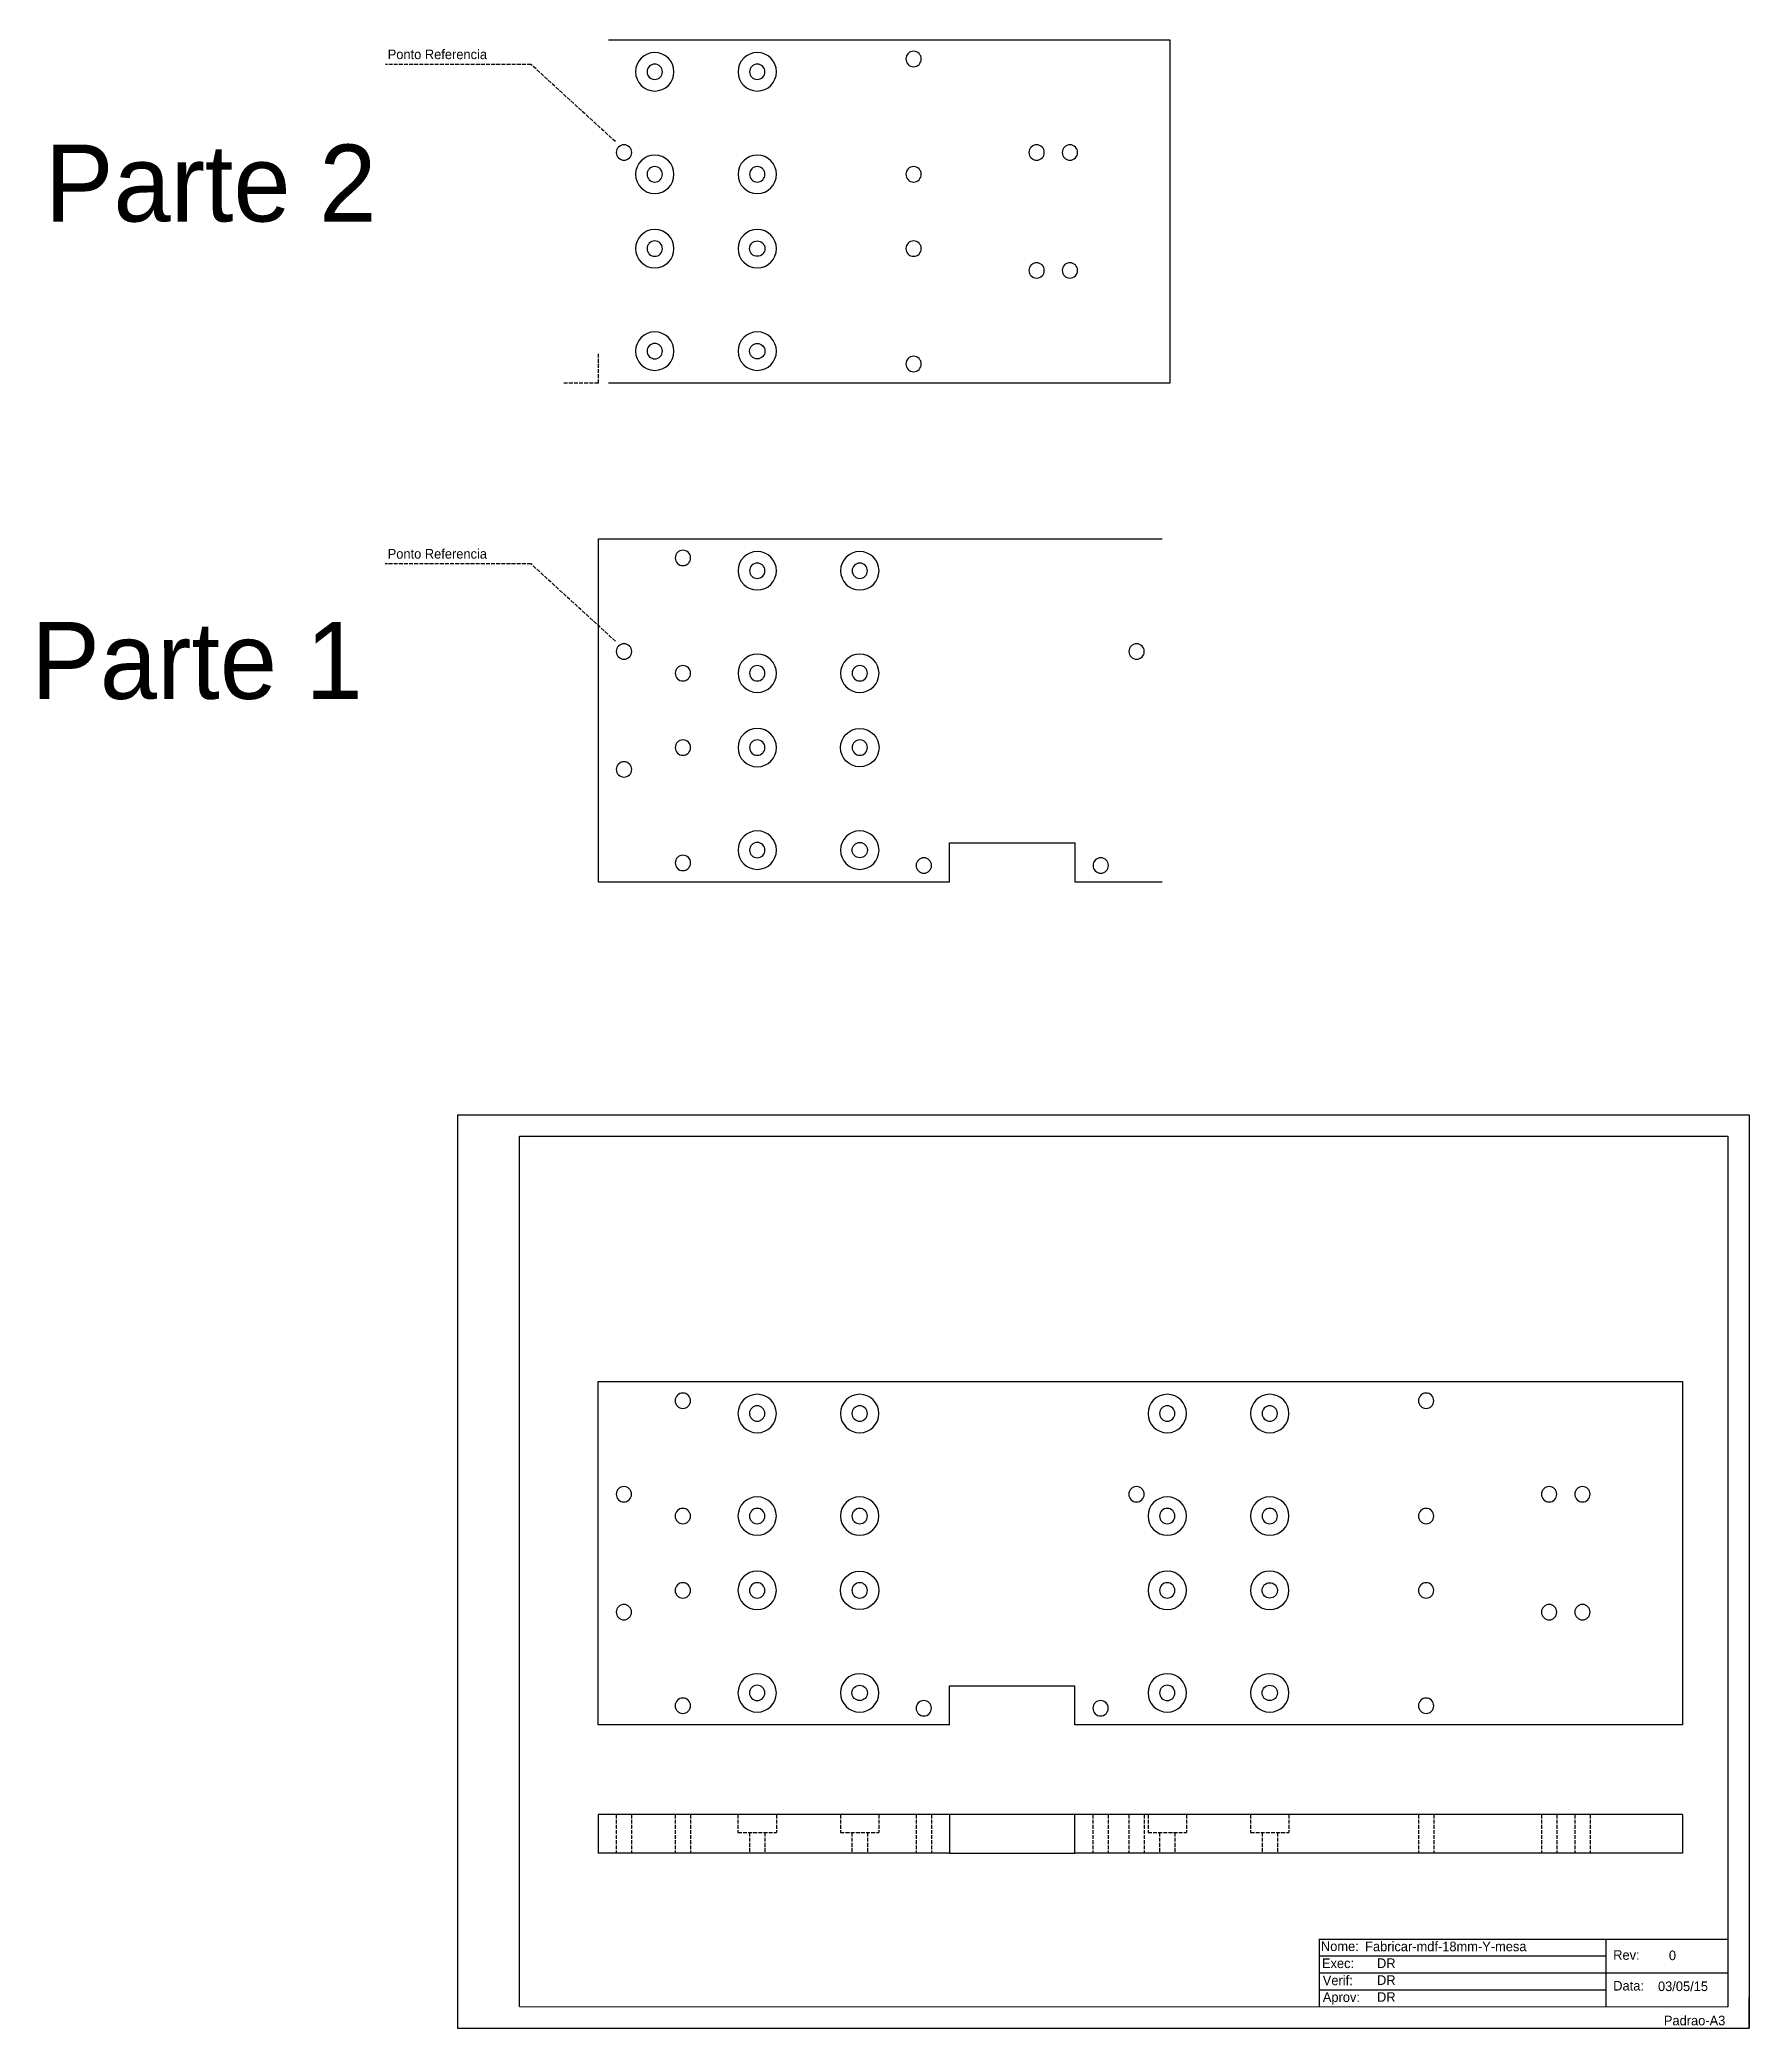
# Model space of a CAD drawing. Extents: x -218 to 449, y -118 to 657.
import ezdxf

# ---------------------------------------------------------------- set-up
doc = ezdxf.new("R2010")
doc.units = 0
for name, pattern in [('AVEVASHORTDASHED', [2, 1.5, -0.5]), ('AVEVASOLID', [2.25, 2.25]), ('AVEVASOLIDXWIDE', [2.25, 2.25])]:
    doc.linetypes.add(name, pattern=pattern)
doc.layers.get('0').update_dxf_attribs({"linetype": 'CONTINUOUS'})
doc.layers.add('-11', color=7, linetype='CONTINUOUS')
doc.layers.add('-300', color=7, linetype='CONTINUOUS')

msp = doc.modelspace()

# ---------------------------------------------------------------- linework, layer by layer
at = {"layer": '-11', "color": 253, "linetype": 'AVEVASOLID'}
msp.add_line((264.27, 229.66), (440.67, 229.66), dxfattribs=at)
at = {"layer": '-300', "color": 92, "linetype": 'AVEVASOLID'}
for p, q in [((-54.93, 238.06), (-54.93, -118.34)), ((-54.93, 238.06), (449.07, 238.06)), ((-54.93, 238.06), (449.07, 238.06)), ((-54.93, 238.06), (-54.93, -118.34)), ((449.07, 238.06), (449.07, -118.34)), ((449.07, 238.06), (449.07, -118.34)), ((281.21, -83.54), (281.21, -109.94)), ((281.21, -83.54), (281.21, -109.94)), ((393.22, -109.94), (393.22, -83.54)), ((393.22, -109.94), (393.22, -83.54)), ((281.21, -90.14), (393.22, -90.14)), ((281.21, -90.14), (393.22, -90.14)), ((281.21, -96.74), (393.22, -96.74)), ((281.21, -96.74), (393.22, -96.74)), ((393.22, -96.74), (431.12, -96.74)), ((393.22, -96.74), (440.67, -96.74)), ((281.21, -103.34), (393.22, -103.34)), ((281.21, -103.34), (393.22, -103.34)), ((-54.93, -118.34), (449.07, -118.34)), ((-54.93, -118.34), (449.07, -118.34))]:
    msp.add_line(p, q, dxfattribs=at)
at = {"layer": '-300', "color": 92, "linetype": 'AVEVASOLIDXWIDE'}
for p, q in [((-30.7, -109.83), (-30.7, 229.77)), ((-30.7, 229.77), (440.67, 229.66)), ((440.67, 229.66), (440.67, -109.94)), ((281.21, -83.54), (397.13, -83.54)), ((281.21, -83.54), (440.67, -83.54)), ((449.07, -118.34), (449.07, -106.34)), ((449.07, -118.34), (449.07, -106.34)), ((-30.7, -109.83), (440.67, -109.94)), ((437.07, -118.34), (449.07, -118.34)), ((437.07, -118.34), (449.07, -118.34))]:
    msp.add_line(p, q, dxfattribs=at)
for p, q in [((4.04, 657.5), (223.04, 657.5)), ((223.04, 657.5), (223.04, 523.5)), ((223.04, 523.5), (4.04, 523.5)), ((0.04, 462.82), (220.04, 462.82)), ((0.04, 328.82), (0.04, 462.82)), ((137.04, 344.12), (186.04, 344.12)), ((137.04, 328.82), (137.04, 344.12)), ((186.04, 328.82), (186.04, 344.12)), ((137.04, 328.82), (0.04, 328.82)), ((220.04, 328.82), (186.04, 328.82)), ((0, 134), (423, 134)), ((0, 0), (0, 134)), ((423, 134), (423, 0)), ((137, 15.3), (186, 15.3)), ((137, 0), (137, 15.3)), ((186, 0), (186, 15.3)), ((137, 0), (0, 0)), ((423, 0), (186, 0)), ((137, -35), (0, -35)), ((0, -35), (0, -50)), ((186, -35), (137, -35)), ((423, -35), (186, -35)), ((423, -35), (423, -50)), ((137, -50), (0, -50)), ((137, -50), (186, -50)), ((423, -50), (186, -50))]:
    msp.add_line(p, q)
at = {"linetype": 'AVEVASHORTDASHED'}
for p, q in [((-26.27, 647.91), (-83.06, 647.91)), ((6.69, 617.74), (-26.27, 647.91)), ((0.04, 523.5), (0.04, 535.44)), ((0.04, 523.5), (-13.96, 523.5)), ((-26.29, 453.04), (-83.08, 453.04)), ((6.67, 422.86), (-26.29, 453.04)), ((7, -35), (7, -50)), ((13, -35), (13, -50)), ((30, -35), (30, -50)), ((36, -35), (36, -50)), ((54.5, -35), (54.5, -42, -0.82)), ((69.5, -35), (69.5, -42, -0.82)), ((94.5, -35), (94.5, -42, -0.82)), ((109.5, -35), (109.5, -42, -0.82)), ((124, -35), (124, -50)), ((130, -35), (130, -50)), ((193, -35), (193, -50)), ((199, -35), (199, -50)), ((207, -35), (207, -50)), ((213, -35), (213, -50)), ((214.5, -35), (214.5, -42, -0.82)), ((229.5, -35), (229.5, -42, -0.82)), ((254.5, -35), (254.5, -42, -0.82)), ((269.5, -35), (269.5, -42, -0.82)), ((320, -35), (320, -50)), ((326, -35), (326, -50)), ((368, -35), (368, -50)), ((374, -35), (374, -50)), ((381, -35), (381, -50)), ((387, -35), (387, -50)), ((54.5, -42, -1.76), (69.5, -42, -1.76)), ((59, -42, -0.82), (59, -50, -1.76)), ((65, -42, -1.76), (65, -50, -1.76)), ((94.5, -42, -1.76), (109.5, -42, -1.76)), ((99, -42, -0.82), (99, -50, -1.76)), ((105, -42, -1.76), (105, -50, -1.76)), ((214.5, -42, -1.76), (229.5, -42, -1.76)), ((219, -42, -0.82), (219, -50, -1.76)), ((225, -42, -1.76), (225, -50, -1.76)), ((254.5, -42, -1.76), (269.5, -42, -1.76)), ((259, -42, -0.82), (259, -50, -1.76)), ((265, -42, -1.76), (265, -50, -1.76))]:
    msp.add_line(p, q, dxfattribs=at)
at = {"linetype": 'CONTINUOUS'}
for p, q in [((137, -35), (137, -50)), ((186, -50), (186, -35))]:
    msp.add_line(p, q, dxfattribs=at)
at = {"extrusion": (2.01228e-15, -3.6965e-31, -1)}
for centre in [(-22.04, 645, -11), (-22.04, 536, -11), (-222, 121.5, -11), (-222, 12.5, -11)]:
    msp.add_circle(centre, 7.5, dxfattribs=at)
at = {"extrusion": (1.9792e-15, 5.72883e-17, -1)}
for centre in [(-62.04, 645, -11), (-62.04, 450.32, -11), (-62, 121.5, -11), (-262, 121.5, -11)]:
    msp.add_circle(centre, 7.5, dxfattribs=at)
at = {"extrusion": (1.66311e-15, -3.33769e-16, -1)}
for centre in [(-123.04, 650), (-323, 126.5)]:
    msp.add_circle(centre, 3, dxfattribs=at)
at = {"extrusion": (2.81997e-15, 5.87832e-17, -1)}
for centre in [(-22.04, 645), (-222, 121.5)]:
    msp.add_circle(centre, 3, dxfattribs=at)
at = {"extrusion": (1.95072e-15, 1.64958e-17, -1)}
for centre in [(-22.04, 645, -11), (-10.04, 418.82), (-222, 121.5, -11), (-10, 90)]:
    msp.add_circle(centre, 3, dxfattribs=at)
at = {"extrusion": (3.60629e-15, 2.48632e-15, -1)}
for centre in [(-62.04, 645, -11), (-262, 121.5, -11)]:
    msp.add_circle(centre, 3, dxfattribs=at)
at = {"extrusion": (1.59976e-15, 1.29328e-15, -1)}
for centre in [(-62.04, 645), (-262, 121.5)]:
    msp.add_circle(centre, 3, dxfattribs=at)
at = {"extrusion": (2.08982e-15, -1.40273e-16, -1)}
for centre in [(-10.04, 613.5), (-210.04, 418.82), (-210, 90)]:
    msp.add_circle(centre, 3, dxfattribs=at)
at = {"extrusion": (1.94909e-15, -1.04243e-17, -1)}
for centre in [(-171.04, 613.5), (-371, 90)]:
    msp.add_circle(centre, 3, dxfattribs=at)
at = {"extrusion": (1.87998e-15, 2.42861e-17, -1)}
for centre in [(-184.04, 613.5), (-384, 90)]:
    msp.add_circle(centre, 3, dxfattribs=at)
at = {"extrusion": (2.0732e-15, 1.05523e-16, -1)}
for centre in [(-22.04, 605, -11), (-222, 81.5, -11)]:
    msp.add_circle(centre, 7.5, dxfattribs=at)
at = {"extrusion": (-1.64844e-15, 1.51287e-14, -1)}
for centre in [(-22.04, 605), (-222, 81.5)]:
    msp.add_circle(centre, 3, dxfattribs=at)
at = {"extrusion": (1.65702e-15, 4.25781e-17, -1)}
for centre in [(-22.04, 605, -11), (-222, 81.5, -11)]:
    msp.add_circle(centre, 3, dxfattribs=at)
at = {"extrusion": (2.02345e-15, -4.17059e-17, -1)}
for centre in [(-62.04, 605, -11), (-262, 81.5, -11)]:
    msp.add_circle(centre, 7.5, dxfattribs=at)
at = {"extrusion": (-1.61644e-14, 1.07526e-14, -1)}
for centre in [(-62.04, 605, -11), (-262, 81.5, -11)]:
    msp.add_circle(centre, 3, dxfattribs=at)
at = {"extrusion": (-1.73351e-14, -6.27265e-15, -1)}
for centre in [(-62.04, 605), (-262, 81.5)]:
    msp.add_circle(centre, 3, dxfattribs=at)
at = {"extrusion": (2.09204e-15, 4.12588e-16, -1)}
for centre in [(-123.04, 605), (-323, 81.5)]:
    msp.add_circle(centre, 3, dxfattribs=at)
at = {"extrusion": (2.13231e-15, -3.21616e-17, -1)}
for centre in [(-22.04, 576, -11), (-222, 52.5, -11)]:
    msp.add_circle(centre, 7.5, dxfattribs=at)
at = {"extrusion": (1.95072e-15, -1.64958e-17, -1)}
for centre in [(-62.04, 576, -11), (-62.04, 410.32, -11), (-62, 81.5, -11), (-262, 52.5, -11)]:
    msp.add_circle(centre, 7.5, dxfattribs=at)
at = {"extrusion": (3.68484e-15, 9.87351e-16, -1)}
for centre in [(-22.04, 576), (-222, 52.5)]:
    msp.add_circle(centre, 3, dxfattribs=at)
at = {"extrusion": (6.17759e-15, -6.93994e-15, -1)}
for centre in [(-22.04, 576, -11), (-222, 52.5, -11)]:
    msp.add_circle(centre, 3, dxfattribs=at)
for centre, radius in [((62.04, 576), 3), ((62.04, 576, 11), 3), ((62.04, 536, 11), 3), ((62.04, 536), 3), ((102.04, 381.32, 11), 7.5), ((102.04, 341.32), 3), ((102.04, 341.32, 11), 3), ((102, 52.5, 11), 7.5), ((262, 52.5), 3), ((262, 52.5, 11), 3), ((102, 12.5), 3), ((102, 12.5, 11), 3), ((262, 12.5, 11), 3), ((262, 12.5), 3)]:
    msp.add_circle(centre, radius)
at = {"extrusion": (1.31712e-15, 4.01348e-16, -1)}
for centre in [(-123.04, 576), (-323, 52.5)]:
    msp.add_circle(centre, 3, dxfattribs=at)
at = {"extrusion": (1.67851e-15, 3.49166e-16, -1)}
for centre in [(-171.04, 567.5), (-371, 44)]:
    msp.add_circle(centre, 3, dxfattribs=at)
at = {"extrusion": (2.3112e-15, 3.47491e-16, -1)}
for centre in [(-184.04, 567.5), (-384, 44)]:
    msp.add_circle(centre, 3, dxfattribs=at)
at = {"extrusion": (1.93668e-15, -7.55982e-17, -1)}
for centre in [(-62.04, 536, -11), (-62.04, 341.32, -11), (-62, 12.5, -11), (-262, 12.5, -11)]:
    msp.add_circle(centre, 7.5, dxfattribs=at)
at = {"extrusion": (3.81964e-15, -7.01656e-31, -1)}
for centre in [(-22.04, 536), (-222, 12.5)]:
    msp.add_circle(centre, 3, dxfattribs=at)
at = {"extrusion": (8.96411e-15, 2.61908e-14, -1)}
for centre in [(-22.04, 536, -11), (-222, 12.5, -11)]:
    msp.add_circle(centre, 3, dxfattribs=at)
at = {"extrusion": (2.15221e-15, -3.22172e-17, -1)}
for centre in [(-123.04, 531), (-323, 7.5)]:
    msp.add_circle(centre, 3, dxfattribs=at)
at = {"extrusion": (1.87998e-15, 3.25372e-18, -1)}
for centre in [(-33.04, 455.32), (-33, 126.5)]:
    msp.add_circle(centre, 3, dxfattribs=at)
at = {"extrusion": (1.9748e-15, -1.39886e-16, -1)}
for centre in [(-102.04, 450.32, -11), (-102, 121.5, -11)]:
    msp.add_circle(centre, 7.5, dxfattribs=at)
at = {"extrusion": (2.05896e-14, 7.1072e-15, -1)}
for centre in [(-62.04, 450.32, -11), (-62, 121.5, -11)]:
    msp.add_circle(centre, 3, dxfattribs=at)
at = {"extrusion": (2.40361e-15, 3.02318e-16, -1)}
for centre in [(-62.04, 450.32), (-62, 121.5)]:
    msp.add_circle(centre, 3, dxfattribs=at)
at = {"extrusion": (2.2142e-15, 3.49739e-16, -1)}
for centre in [(-102.04, 450.32, -11), (-102, 121.5, -11)]:
    msp.add_circle(centre, 3, dxfattribs=at)
at = {"extrusion": (2.23166e-15, -4.0995e-31, -1)}
for centre in [(-102.04, 450.32), (-102, 121.5)]:
    msp.add_circle(centre, 3, dxfattribs=at)
at = {"extrusion": (1.94302e-15, 1.2235e-17, -1)}
for centre in [(-33.04, 410.32), (-33, 81.5)]:
    msp.add_circle(centre, 3, dxfattribs=at)
at = {"extrusion": (1.98549e-15, 1.46262e-16, -1)}
for centre in [(-62.04, 410.32, -11), (-62, 81.5, -11)]:
    msp.add_circle(centre, 3, dxfattribs=at)
at = {"extrusion": (2.34015e-15, -3.46106e-16, -1)}
for centre in [(-62.04, 410.32), (-62, 81.5)]:
    msp.add_circle(centre, 3, dxfattribs=at)
at = {"extrusion": (1.87998e-15, -3.45346e-31, -1)}
for centre in [(-102.04, 410.32, -11), (-102, 81.5, -11)]:
    msp.add_circle(centre, 7.5, dxfattribs=at)
at = {"extrusion": (-1.80506e-14, 2.3226e-14, -1)}
for centre in [(-102.04, 410.32, -11), (-102, 81.5, -11)]:
    msp.add_circle(centre, 3, dxfattribs=at)
at = {"extrusion": (2.49182e-15, 2.03591e-15, -1)}
for centre in [(-102.04, 410.32), (-102, 81.5)]:
    msp.add_circle(centre, 3, dxfattribs=at)
at = {"extrusion": (1.96837e-15, -2.53525e-17, -1)}
for centre in [(-62.04, 381.32, -11), (-62, 52.5, -11)]:
    msp.add_circle(centre, 7.5, dxfattribs=at)
at = {"extrusion": (1.88963e-15, 5.06324e-16, -1)}
for centre in [(-33.04, 381.32), (-33, 52.5)]:
    msp.add_circle(centre, 3, dxfattribs=at)
at = {"extrusion": (2.50738e-15, -3.62233e-16, -1)}
for centre in [(-62.04, 381.32), (-62, 52.5)]:
    msp.add_circle(centre, 3, dxfattribs=at)
at = {"extrusion": (2.00315e-15, 9.1309e-18, -1)}
for centre in [(-62.04, 381.32, -11), (-62, 52.5, -11)]:
    msp.add_circle(centre, 3, dxfattribs=at)
at = {"extrusion": (2.768e-15, -4.21387e-29, -1)}
for centre in [(-102.04, 381.32), (-102, 52.5)]:
    msp.add_circle(centre, 3, dxfattribs=at)
at = {"extrusion": (7.77865e-16, -2.78146e-16, -1)}
for centre in [(-102.04, 381.32, -11), (-102, 52.5, -11)]:
    msp.add_circle(centre, 3, dxfattribs=at)
at = {"extrusion": (2.1754e-15, 1.04691e-16, -1)}
for centre in [(-10.04, 372.82), (-10, 44)]:
    msp.add_circle(centre, 3, dxfattribs=at)
at = {"extrusion": (2.17891e-15, 8.68134e-16, -1)}
for centre in [(-62.04, 341.32), (-62, 12.5)]:
    msp.add_circle(centre, 3, dxfattribs=at)
at = {"extrusion": (2.05154e-15, -9.9051e-17, -1)}
for centre in [(-62.04, 341.32, -11), (-62, 12.5, -11)]:
    msp.add_circle(centre, 3, dxfattribs=at)
at = {"extrusion": (1.9748e-15, 1.39886e-16, -1)}
for centre in [(-102.04, 341.32, -11), (-102, 12.5, -11)]:
    msp.add_circle(centre, 7.5, dxfattribs=at)
at = {"extrusion": (1.33816e-15, 4.37777e-16, -1)}
for centre in [(-33.04, 336.32), (-33, 7.5)]:
    msp.add_circle(centre, 3, dxfattribs=at)
at = {"extrusion": (1.95417e-15, -2.93806e-17, -1)}
for centre in [(-127.04, 335.32), (-127, 6.5)]:
    msp.add_circle(centre, 3, dxfattribs=at)
at = {"extrusion": (2.13662e-15, -5.9214e-17, -1)}
for centre in [(-196.04, 335.32), (-196, 6.5)]:
    msp.add_circle(centre, 3, dxfattribs=at)

# ---------------------------------------------------------------- texts
at = {"layer": '-300', "color": 7, "linetype": 'CONTINUOUS'}
for s, height, p in [('Ponto Referencia', 3.75, (-82.15, 649.94)), ('Parte 2', 30, (-215.9, 586.59)), ('Ponto Referencia', 3.75, (-82.16, 455.06)), ('Parte 1', 30, (-221.2, 400.33)), ('Fabricar-mdf-18mm-Y-mesa', 3.75, (299.2, -88.3)), ('DR', 3.75, (303.84, -94.83)), ('0', 3.76, (417.72, -91.79)), ('DR', 3.75, (303.84, -101.43)), ('03/05/15', 3.75, (413.47, -103.84)), ('DR', 3.75, (303.84, -108.03)), ('Padrao-A3', 3.75, (415.77, -117.2))]:
    msp.add_text(s, height=height, dxfattribs=at).set_placement(p)
at = {"layer": '-300', "color": 92, "linetype": 'CONTINUOUS'}
for s, p in [('Nome:', (281.95, -88.22)), ('Exec:', (282.35, -94.87)), ('Rev:', (396, -91.63)), ('Verif:', (282.67, -101.54)), ('Data:', (396.01, -103.63)), ('Aprov:', (282.69, -108.07))]:
    msp.add_text(s, height=3.75, dxfattribs=at).set_placement(p)

doc.saveas('drawing.dxf')
